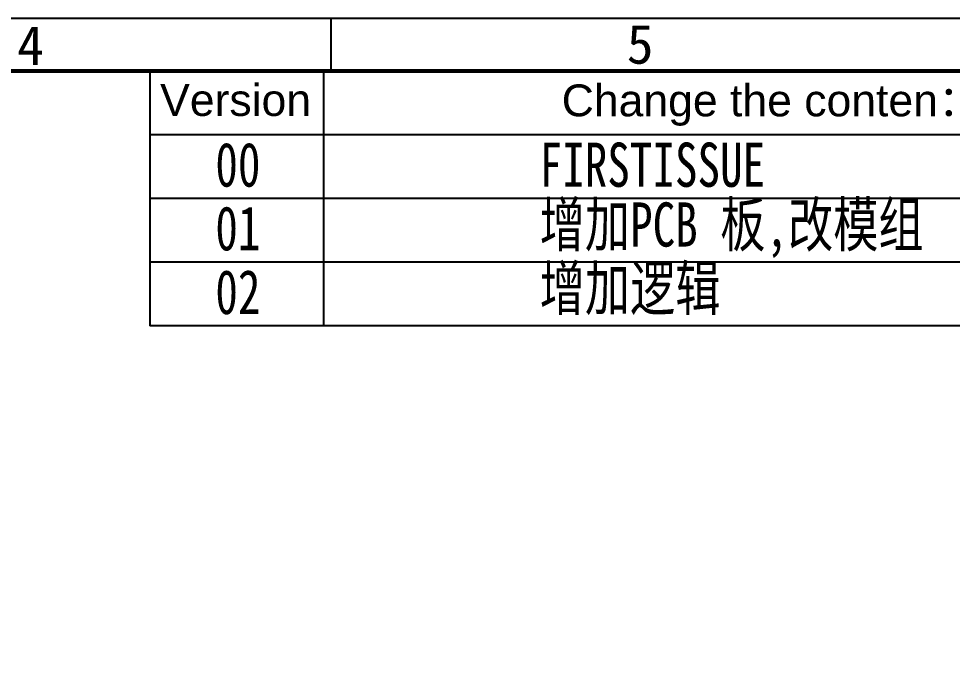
# Model space of a CAD drawing. Header units: millimetres. Extents: x -302 to 649, y -276 to -53.
# Drawn here: x 233.1 to 313.8, y -108.8 to -52.8 of the extents above; entities that cross this region are included whole.
import ezdxf

# ---------------------------------------------------------------- set-up
doc = ezdxf.new("R2010")
doc.units = ezdxf.units.MM
doc.header["$LTSCALE"] = 5
doc.header["$MEASUREMENT"] = 0
doc.styles.get("Standard").update_dxf_attribs({"font": ''})
doc.styles.add('TITLE', font='arial.ttf')
doc.styles.add('外框字体', font='simhei.ttf', dxfattribs={"width": 0.75, "height": 0.679415})
doc.styles.get('Standard').set_extended_font_data('KaiTi_GB2312')

msp = doc.modelspace()

# ---------------------------------------------------------------- linework, layer by layer
for p, q in [((367.575, -52.812), (45.217, -52.812)), ((260.122, -52.812), (260.122, -57.337))]:
    msp.add_line(p, q)
at = {"color": 0}
for p, q in [((244.474, -57.337), (244.474, -79.371)), ((259.494, -57.337), (259.494, -79.371)), ((363.051, -62.845), (244.474, -62.845)), ((363.051, -68.354), (244.474, -68.354)), ((363.051, -73.863), (244.474, -73.863)), ((363.051, -79.371), (244.474, -79.371))]:
    msp.add_line(p, q, dxfattribs=at)
at = {"const_width": 0.339}
msp.add_lwpolyline([(363.051, -271.111), (363.051, -57.337), (49.741, -57.337), (49.741, -271.111)], close=True, dxfattribs=at)

# ---------------------------------------------------------------- texts
for s, p in [('4', (233.015, -56.83)), ('5', (285.7, -56.707))]:
    msp.add_text(s, height=3.393).set_placement(p)
at = {"color": 0, "style": 'TITLE'}
for s, height, p in [('Version', 2.7543, (245.369, -61.224)), ('Change the conten：', 2.75433, (280.074, -61.256))]:
    msp.add_text(s, height=height, dxfattribs=at).set_placement(p)
at = {"color": 0, "char_height": 3.81912, "attachment_point": 1, "style": '外框字体'}
for s, insert, width in [('{\\fNSimSun|b0|i0|c134|p49;00}', (250.142, -63.519), 13.51793), ('{\\fNSimSun|b0|i0|c134|p49;FIRSTISSUE}', (278.168, -63.532), 13.51793), ('{\\fNSimSun|b0|i0|c134|p49;增加PCB 板,改模组}', (278.168, -68.701), 38.36247), ('{\\fNSimSun|b0|i0|c134|p49;01}', (250.142, -69.028), 13.51793), ('{\\fNSimSun|b0|i0|c134|p49;增加逻辑}', (278.168, -74.21), 38.36247), ('{\\fNSimSun|b0|i0|c134|p49;02}', (250.142, -74.537), 13.51793)]:
    msp.add_mtext(s, dxfattribs=dict(at, insert=insert, width=width))

doc.saveas('drawing.dxf')
